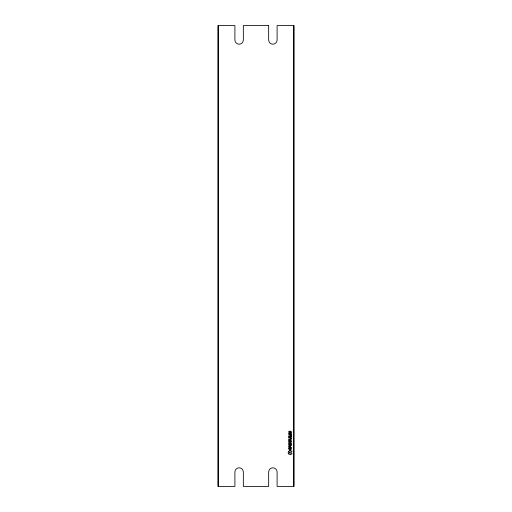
<?xml version="1.0" encoding="UTF-8"?>
<svg xmlns="http://www.w3.org/2000/svg" width="512" height="512" viewBox="0 0 512 512"><rect width="100%" height="100%" fill="white"/><g stroke="black" fill="none" stroke-linecap="round" stroke-linejoin="round"><path stroke-width="0.77" d="M293.766 25.6L293.766 486.4M218.234 25.6L218.234 486.4M268.659 25.6L268.659 39.949A4.218 4.218 0 0 0 272.877 44.166A4.218 4.218 0 0 0 277.101 39.949L277.101 25.6L293.978 25.6L293.978 486.4L277.101 486.4L277.101 472.051A4.218 4.218 0 0 0 272.877 467.834A4.218 4.218 0 0 0 268.659 472.051L268.659 486.4L243.341 486.4L243.341 472.051A4.218 4.218 0 0 0 239.123 467.834A4.218 4.218 0 0 0 234.899 472.051L234.899 486.4L218.022 486.4L218.022 25.6L234.899 25.6L234.899 39.949A4.218 4.218 0 0 0 239.123 44.166A4.218 4.218 0 0 0 243.341 39.949L243.341 25.6L268.659 25.6M289.626 452.48C289.856 453.978 291.878 452.058 291.968 453.914L289.933 454.752L289.856 454.227L288.474 453.914L288.8 453.478L288.045 452.864L288.794 451.661L288.474 451.238L289.856 450.925L289.933 450.394L291.968 451.238C291.821 452.832 290.163 451.392 289.626 452.48M288.838 446.451L288.826 447.744L291.283 447.744L291.283 447.302L290.368 447.302L290.138 446.08L288.838 446.451M291.283 435.885L290.867 436.499L288.826 436.538L288.826 436.096L290.707 436.045L290.765 435.181L291.283 435.181L291.283 435.885M291.283 445.158C291.014 446.592 287.782 445.914 288.826 444.128L289.344 444.128C288.838 445.613 290.298 445.792 289.786 444.128L290.304 444.128L290.483 445.363L290.765 444.128L291.283 444.128L291.283 445.158M289.798 431.667L289.466 432.499L289.344 431.206L288.826 431.206C288.512 435.712 291.373 429.414 290.765 432.909L291.283 432.909C292.102 431.77 290.31 430.298 289.798 431.667M288.838 433.664L288.826 435.021L291.283 435.021C292.307 433.242 289.536 432.378 288.838 433.664M288.794 448.512C289.76 453.856 293.984 445.632 288.794 448.512M291.334 438.758L290.733 439.405L288.826 439.411L288.826 438.97C291.424 440.358 291.424 436.589 288.826 437.978L288.826 437.536L290.886 437.574L291.334 438.758M289.338 440.262L289.325 441.056L290.784 441.056L290.726 440.166L290.317 440.166L290.259 440.845L289.338 440.262M288.864 440.051L288.826 441.498L291.283 441.498L291.072 439.763L288.864 440.051M289.357 446.56L289.344 447.302L289.85 447.302L289.798 446.496L289.357 446.56M288.813 443.123L289.248 443.859L291.283 443.866L291.283 443.424C285.498 444.141 295.789 441.414 288.826 441.773L288.826 442.214L290.816 442.323L288.813 443.123M289.312 448.589C289.254 451.411 292.685 447.462 289.312 448.589M289.363 433.747L289.344 434.579L290.765 434.579L290.694 433.664L289.363 433.747M291.283 436.813L288.826 436.813L288.826 437.254L291.283 437.254L291.283 436.813"/></g></svg>
